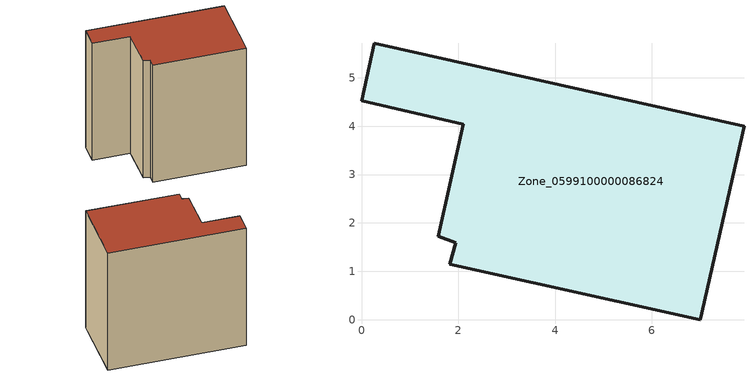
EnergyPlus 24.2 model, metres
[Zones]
Zone_0599100000086824
 floor ground (C_G): 7,0 1.82,1.14 1.95,1.59 1.58,1.73 2.1,4.04 0,4.52 0.27,5.71 7.9,4 z0
 wall outside (C_F): 7.9,4 0.27,5.71 0,4.52 2.1,4.04 1.58,1.73 1.95,1.59 1.82,1.14 7,0 7.9,4 z0:7.75
 roof outside (C_R): 1.82,1.14 7,0 7.9,4 0.27,5.71 0,4.52 2.1,4.04 1.58,1.73 1.95,1.59 z7.75
[BUILDING]
Pand.0599100000086824: North Axis=0; Terrain=City; Loads Convergence Tolerance Value=0.04; Temperature Convergence Tolerance Value=0.4; Solar Distribution=FullExterior; Maximum Number of Warmup Days=25; Minimum Number of Warmup Days=1
[Site:Location]
Rotterdam.The.Hague.AP_ZH_NLD Design_Conditions: Latitude=51.96; Longitude=4.45; Time Zone=1; Elevation=-4.5
[SITE:GROUNDTEMPERATURE:BUILDINGSURFACE]
18, 18, 18, 18, 18, 18, 18, 18, 18, 18, 18, 18
[MATERIAL] Thermal Absorptance=0.9; Solar Absorptance=0.7; Visible Absorptance=0.7
Name | Roughness | Thickness | Conductivity | Density | Specific Heat
G.TI.1946 | MediumSmooth | 0.15 | 1 | 540 | 1210
F.TI.1946 | Rough | 0.3 | 0.857143 | 1920 | 840
R.TI.1946 | MediumRough | 0.2 | 0.1 | 1500 | 1000
[CONSTRUCTION]
C_G: G.TI.1946
C_F: F.TI.1946
C_R: R.TI.1946
[ZONE]
Zone_0599100000086824: Type=1; Multiplier=1; Ceiling Height=Autocalculate; Volume=Autocalculate; Floor Area=autocalculate; Part of Total Floor Area=Yes
[ZONEINFILTRATION:DESIGNFLOWRATE]
Infil_Zone_0599100000086824: Zone or ZoneList or Space or SpaceList=Zone_0599100000086824; Schedule=AlwaysOn; Design Flow Rate Calculation Method=Flow/Area; Flow Rate per Floor Area=0.003; Constant Term Coefficient=1; Temperature Term Coefficient=0; Velocity Term Coefficient=0; Velocity Squared Term Coefficient=0
[HVACTEMPLATE:ZONE:IDEALLOADSAIRSYSTEM]
Zone_0599100000086824: Maximum Heating Supply Air Temperature=50; Minimum Cooling Supply Air Temperature=13; Maximum Heating Supply Air Humidity Ratio=0.0156; Minimum Cooling Supply Air Humidity Ratio=0.0077; Heating Limit=NoLimit; Cooling Limit=NoLimit; Dehumidification Control Type=ConstantSensibleHeatRatio; Cooling Sensible Heat Ratio=0.7; Dehumidification Setpoint=60; Humidification Control Type=None; Humidification Setpoint=30; Outdoor Air Method=None; Outdoor Air Flow Rate per Person=0.00944; Outdoor Air Flow Rate per Zone Floor Area=0; Outdoor Air Flow Rate per Zone=0; Demand Controlled Ventilation Type=None; Outdoor Air Economizer Type=NoEconomizer; Heat Recovery Type=None; Sensible Heat Recovery Effectiveness=0.7; Latent Heat Recovery Effectiveness=0.65
[ZONECONTROL:THERMOSTAT]
ThermostatControl_Zone_0599100000086824: Zone or ZoneList=Zone_0599100000086824; Control Type Schedule=DualSetpointControlType; Control 1=Thermostat_Zone_0599100000086824; Temperature Difference Between Cutout And Setpoint=0
[THERMOSTATSETPOINT:DUALSETPOINT]
Thermostat_Zone_0599100000086824: Heating Setpoint Temperature Schedule=HeatingSetpoint_Zone_0599100000086824; Cooling Setpoint Temperature Schedule=CoolingSetpoint_Zone_0599100000086824
[SCHEDULE:COMPACT]
HeatingSetpoint_Zone_0599100000086824: Through: 12/31, For: AllDays, Until: 24:00, 21
CoolingSetpoint_Zone_0599100000086824: Through: 12/31, For: AllDays, Until: 24:00, 24
DualSetpointControlType: Through: 12/31, For: AllDays, Until: 24:00, 4
AlwaysOn: Through: 12/31, For: AllDays, Until: 24:00, 1
